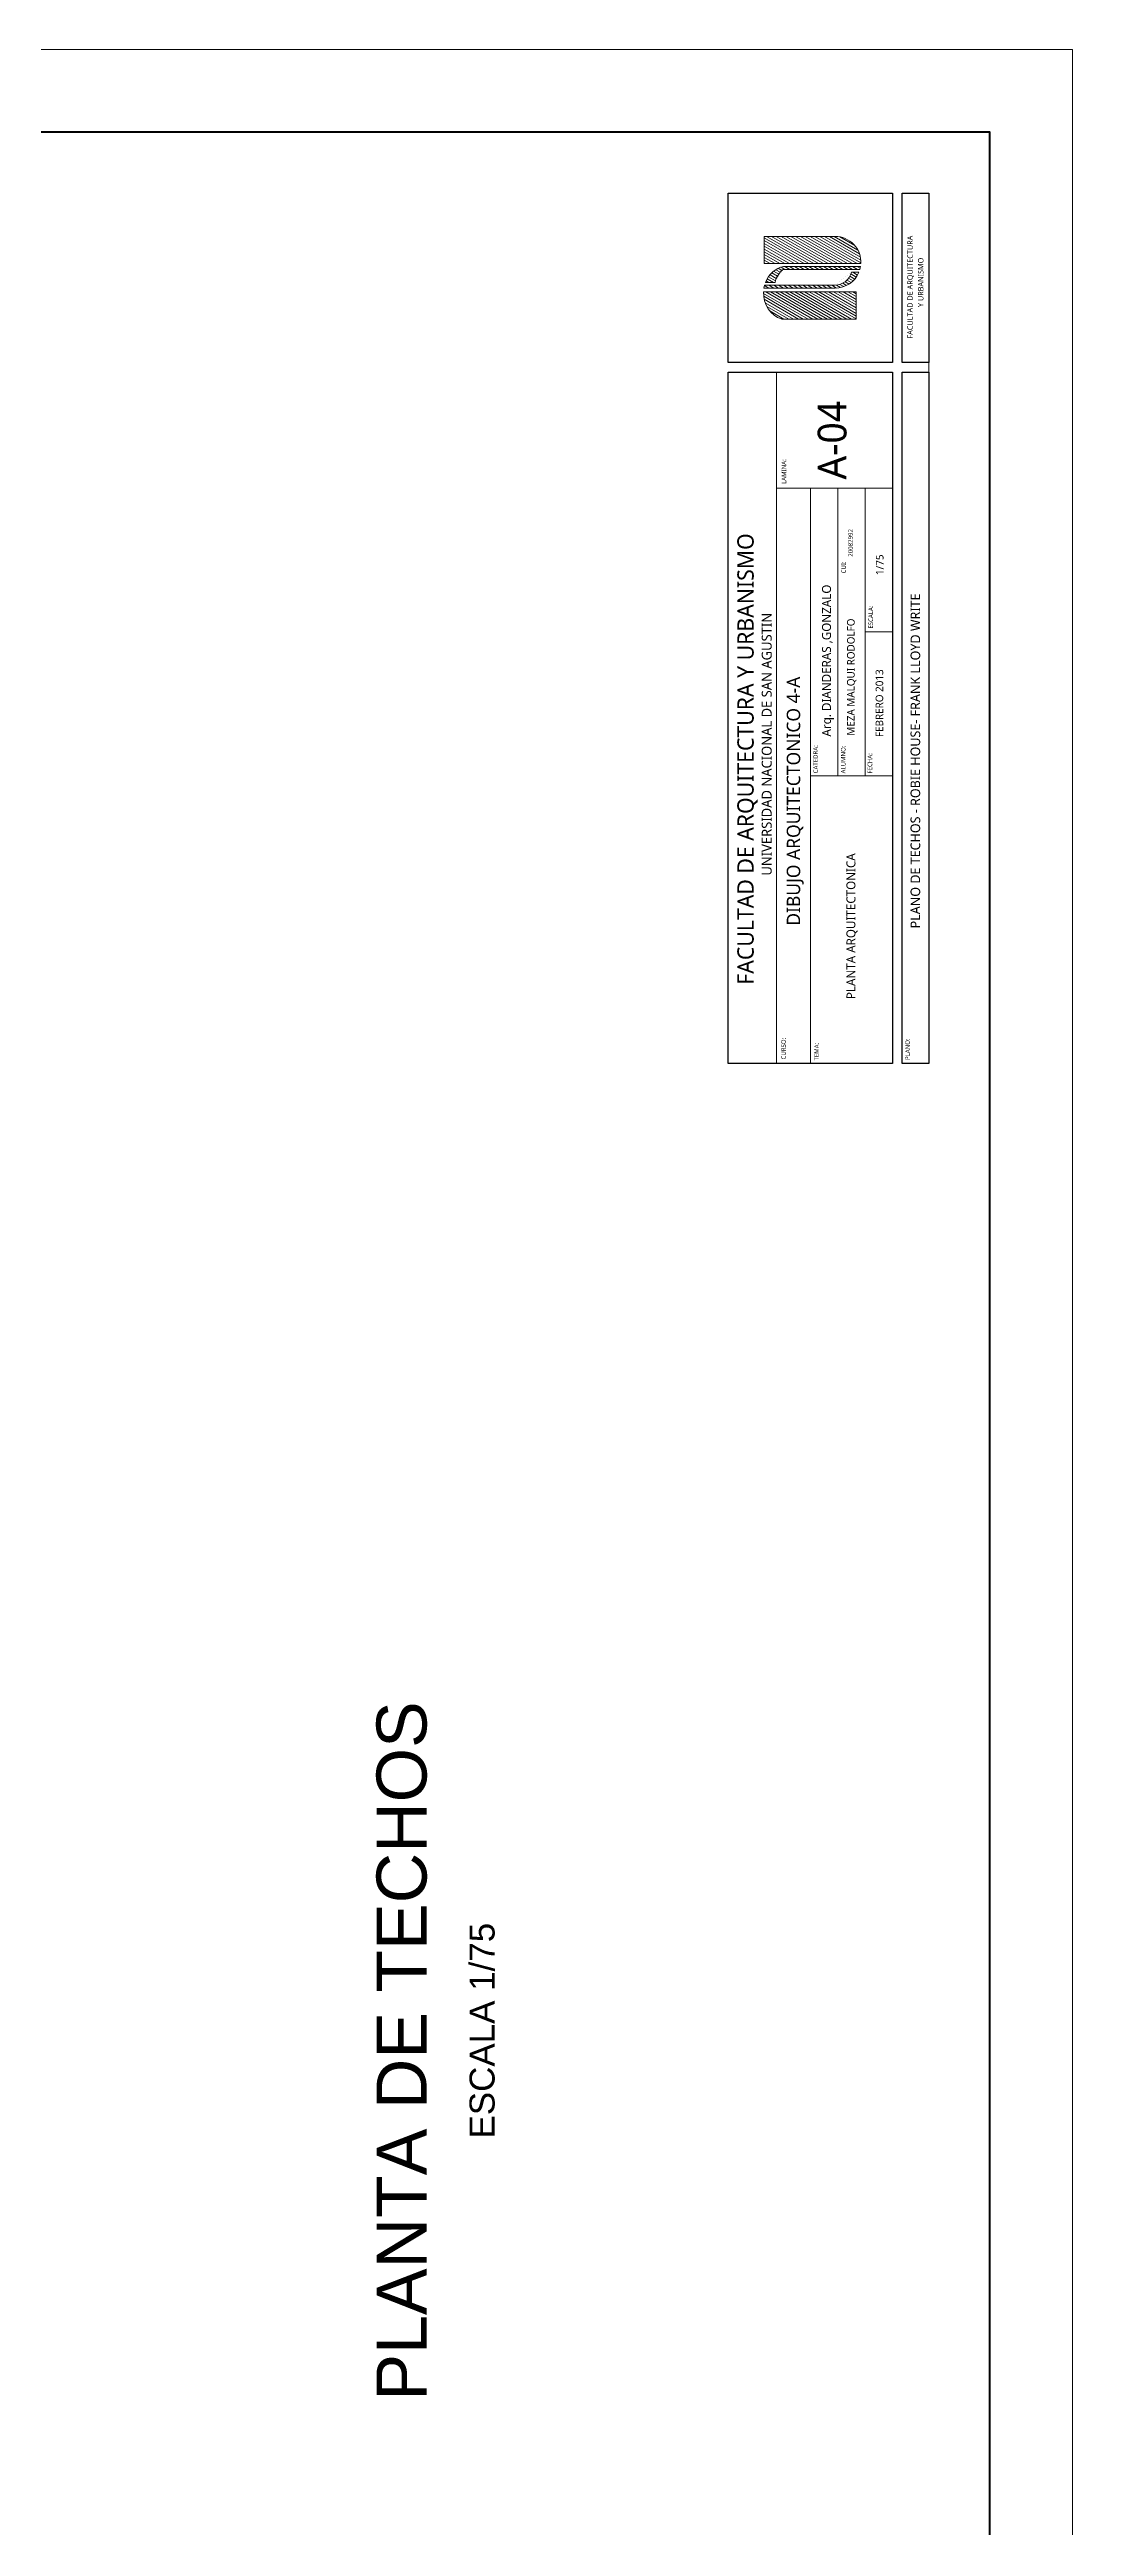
# Model space of a CAD drawing. Header units: millimetres. Extents: x -1459 to -1413, y -119 to 301.
# Drawn here: x -1430.02 to -1413.28, y 118.17 to 158.71 of the extents above; entities that cross this region are included whole.
import ezdxf

# ---------------------------------------------------------------- set-up
doc = ezdxf.new("R2010")
doc.units = ezdxf.units.MM
doc.layers.add('ROTULO', color=7, linetype='Continuous', lineweight=5)
doc.layers.add('TEXTOS', color=30, linetype='Continuous', lineweight=5)
doc.styles.add('Lucida handwriting', font='', dxfattribs={"width": 0.9, "oblique": 10})
doc.styles.get("Standard").update_dxf_attribs({"font": 'arial.ttf'})
doc.styles.get('Lucida handwriting').set_extended_font_data('Lucida Handwriting')

msp = doc.modelspace()

# ---------------------------------------------------------------- hatches: boundary and pattern name
at = {"layer": 'ROTULO', "lineweight": 15}
h = msp.add_hatch(dxfattribs=at)
h.set_pattern_fill('_USER', color=256, scale=0.039583, angle=510, style=0, pattern_type=0)
h.set_pattern_definition([(150, (-1413.876463, 169.42668), (-0.01979167, -0.03428017), [])])
edge = h.paths.add_edge_path()
edge.add_ellipse((-1417.931, 154.729), major_axis=(0, -0.442), ratio=0.911827, start_angle=267.5081, end_angle=344.4627)
edge.add_line((-1418.039, 154.303), (-1416.817, 154.303))
edge.add_line((-1416.817, 154.303), (-1416.817, 154.325))
edge.add_line((-1416.817, 154.325), (-1416.817, 154.748))
edge.add_line((-1416.817, 154.748), (-1418.334, 154.748))
edge = h.paths.add_edge_path()
edge.add_ellipse((-1417.931, 154.729), major_axis=(0, -0.442), ratio=0.911827, start_angle=253.2531, end_angle=259.4798)
edge.add_line((-1418.327, 154.81), (-1417.163, 154.81))
edge.add_arc((-1417.163, 155.232), 0.423, 630, 697.3531)
edge.add_line((-1416.773, 155.069), (-1416.897, 155.069))
edge.add_arc((-1417.17, 155.138), 0.282, 631.3523, 705.9471, ccw=False)
edge.add_line((-1417.163, 154.856), (-1418.317, 154.856))
edge = h.paths.add_edge_path()
edge.add_line((-1418.008, 155.116), (-1416.757, 155.116))
edge.add_arc((-1417.163, 155.232), 0.423, 704.0623, 710.5531)
edge.add_line((-1416.746, 155.163), (-1418.008, 155.163))
edge.add_ellipse((-1417.931, 154.729), major_axis=(0, -0.442), ratio=0.911827, start_angle=191.0699, end_angle=246.26)
edge.add_line((-1418.3, 154.907), (-1418.296, 154.903))
edge.add_line((-1418.296, 154.903), (-1418.146, 154.903))
edge.add_arc((-1417.789, 154.824), 0.366, 486.9172, 527.4784, ccw=False)
h.paths.add_polyline_path([(-1418.324, 155.655), (-1418.324, 155.209), (-1416.741, 155.209, 0.430031), (-1417.163, 155.655)])

# ---------------------------------------------------------------- linework, layer by layer
at = {"layer": 'ROTULO', "ltscale": 0.015}
msp.add_line((-1415.628, 142.114), (-1415.628, 156.364), dxfattribs=at)
at = {"layer": 'ROTULO', "lineweight": 15, "ltscale": 0.2}
for p, q in [((-1418.324, 155.209), (-1418.324, 155.655)), ((-1418.324, 155.655), (-1417.163, 155.655)), ((-1418.324, 155.209), (-1416.741, 155.209)), ((-1418.146, 154.903), (-1418.302, 154.903)), ((-1418.008, 155.163), (-1416.746, 155.163)), ((-1418.008, 155.116), (-1416.757, 155.116)), ((-1416.897, 155.069), (-1416.773, 155.069)), ((-1416.817, 154.748), (-1418.334, 154.748)), ((-1417.163, 154.81), (-1418.327, 154.81)), ((-1417.163, 154.856), (-1418.317, 154.856)), ((-1416.817, 154.303), (-1416.817, 154.748)), ((-1418.039, 154.303), (-1416.817, 154.303))]:
    msp.add_line(p, q, dxfattribs=at)
at = {"layer": 'ROTULO', "lineweight": 15}
for p, q in [((-1418.296, 154.903), (-1418.3, 154.907)), ((-1418.122, 142.114), (-1418.122, 153.435)), ((-1416.222, 151.535), (-1418.122, 151.535)), ((-1417.568, 142.114), (-1417.568, 151.535)), ((-1417.119, 146.825), (-1417.119, 151.535)), ((-1416.671, 146.825), (-1416.671, 151.535)), ((-1416.671, 149.18), (-1416.222, 149.18)), ((-1417.568, 146.825), (-1416.222, 146.825))]:
    msp.add_line(p, q, dxfattribs=at)
at = {"layer": 'ROTULO'}
msp.add_lwpolyline([(-1413.278, 94.214), (-1413.278, 158.714), (-1459.028, 158.714), (-1459.028, 94.214)], close=True, dxfattribs=at)
at = {"layer": 'ROTULO', "lineweight": 40}
msp.add_lwpolyline([(-1414.628, 95.564), (-1414.628, 157.364), (-1457.678, 157.364), (-1457.678, 95.564)], close=True, dxfattribs=at)
at = {"layer": 'ROTULO', "lineweight": 30}
for points in [[(-1416.222, 156.364), (-1416.222, 153.593), (-1418.914, 153.593), (-1418.914, 156.364)], [(-1416.064, 153.593), (-1416.064, 156.364), (-1415.628, 156.364), (-1415.628, 153.593)], [(-1418.914, 142.114), (-1418.914, 153.435), (-1416.222, 153.435), (-1416.222, 142.114)], [(-1416.064, 142.114), (-1416.064, 153.435), (-1415.628, 153.435), (-1415.628, 142.114)]]:
    msp.add_lwpolyline(points, close=True, dxfattribs=at)
at = {"layer": 'ROTULO', "lineweight": 20}
msp.add_lwpolyline([(-1418.914, 142.114), (-1418.914, 153.435), (-1418.122, 153.435), (-1418.122, 142.114)], close=True, dxfattribs=at)
at = {"layer": 'ROTULO', "lineweight": 15, "ltscale": 0.2}
for centre, radius, start, end in [((-1417.163, 155.232), 0.423, 356.9233, 90), ((-1417.789, 154.824), 0.366, 126.9172, 167.4784), ((-1417.17, 155.138), 0.282, 271.3523, 345.9471), ((-1417.163, 155.232), 0.423, 270, 337.3531), ((-1417.163, 155.232), 0.423, 344.0623, 350.5531)]:
    msp.add_arc(centre, radius, start, end, dxfattribs=at)
for start_param, end_param in [(3.334799, 4.307728), (4.668897, 6.012009), (4.420101, 4.528778)]:
    msp.add_ellipse((-1417.931, 154.729), major_axis=(0, -0.442), ratio=0.911827, start_param=start_param, end_param=end_param, dxfattribs=at)

# ---------------------------------------------------------------- texts
at = {"layer": 'ROTULO', "style": 'Lucida handwriting'}
for s, height, p in [('FACULTAD DE ARQUITECTURA', 0.08934, (-1415.892, 153.982)), ('Y URBANISMO', 0.08934, (-1415.717, 154.498)), ('A-04', 0.4705, (-1416.977, 151.674)), ('LAMINA:', 0.0745, (-1417.964, 151.603)), ('20082992', 0.0745, (-1416.873, 150.411)), ('FACULTAD DE ARQUITECTURA Y URBANISMO', 0.26706, (-1418.496, 143.405)), ('1/75', 0.1242, (-1416.371, 150.111)), ('CUI:', 0.0745, (-1416.987, 150.139)), ('Arq. DIANDERAS ,GONZALO', 0.14608, (-1417.231, 147.468)), (' PLANO DE TECHOS - ROBIE HOUSE- FRANK LLOYD WRITE', 0.15748, (-1415.771, 144.274)), ('UNIVERSIDAD NACIONAL DE SAN AGUSTIN', 0.16314, (-1418.201, 145.191)), ('MEZA MALQUI RODOLFO', 0.12417, (-1416.843, 147.483)), ('ESCALA:', 0.0745, (-1416.543, 149.235)), ('DIBUJO ARQUITECTONICO 4-A', 0.21949, (-1417.735, 144.371)), ('FEBRERO 2013', 0.12417, (-1416.376, 147.46)), ('CATEDRA:', 0.0745, (-1417.446, 146.866)), ('ALUMNO:', 0.0745, (-1416.993, 146.864)), ('FECHA:', 0.0745, (-1416.556, 146.863)), ('PLANTA ARQUITECTONICA', 0.14608, (-1416.831, 143.17)), ('CURSO:', 0.0745, (-1417.969, 142.181)), ('TEMA:', 0.0745, (-1417.43, 142.165)), ('PLANO:', 0.0745, (-1415.94, 142.172))]:
    msp.add_text(s, height=height, rotation=90, dxfattribs=at).set_placement(p)
at = {"layer": 'TEXTOS', "attachment_point": 1, "rotation": 90}
for s, width, insert, char_height in [(' PLANTA DE TECHOS', 13.7258, (-1424.669, 119.91), 0.81932), ('ESCALA 1/75', 5.22666, (-1423.146, 124.518), 0.40966)]:
    msp.add_mtext_dynamic_manual_height_columns(s, width=width, gutter_width=12.5, heights=[0], dxfattribs=dict(at, insert=insert, char_height=char_height))

doc.saveas('drawing.dxf')
